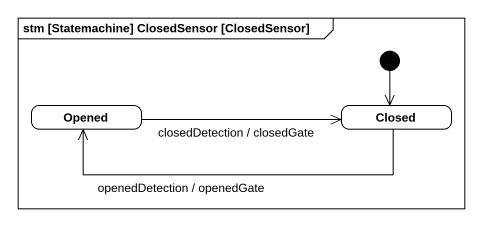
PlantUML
@startuml
mainframe stm [Statemachine] ClosedSensor [ClosedSensor]
hide empty description
state Opened
state Closed
[*] --> Closed
Opened -right-> Closed : closedDetection / closedGate
Closed -left-> Opened : openedDetection / openedGate
@enduml
